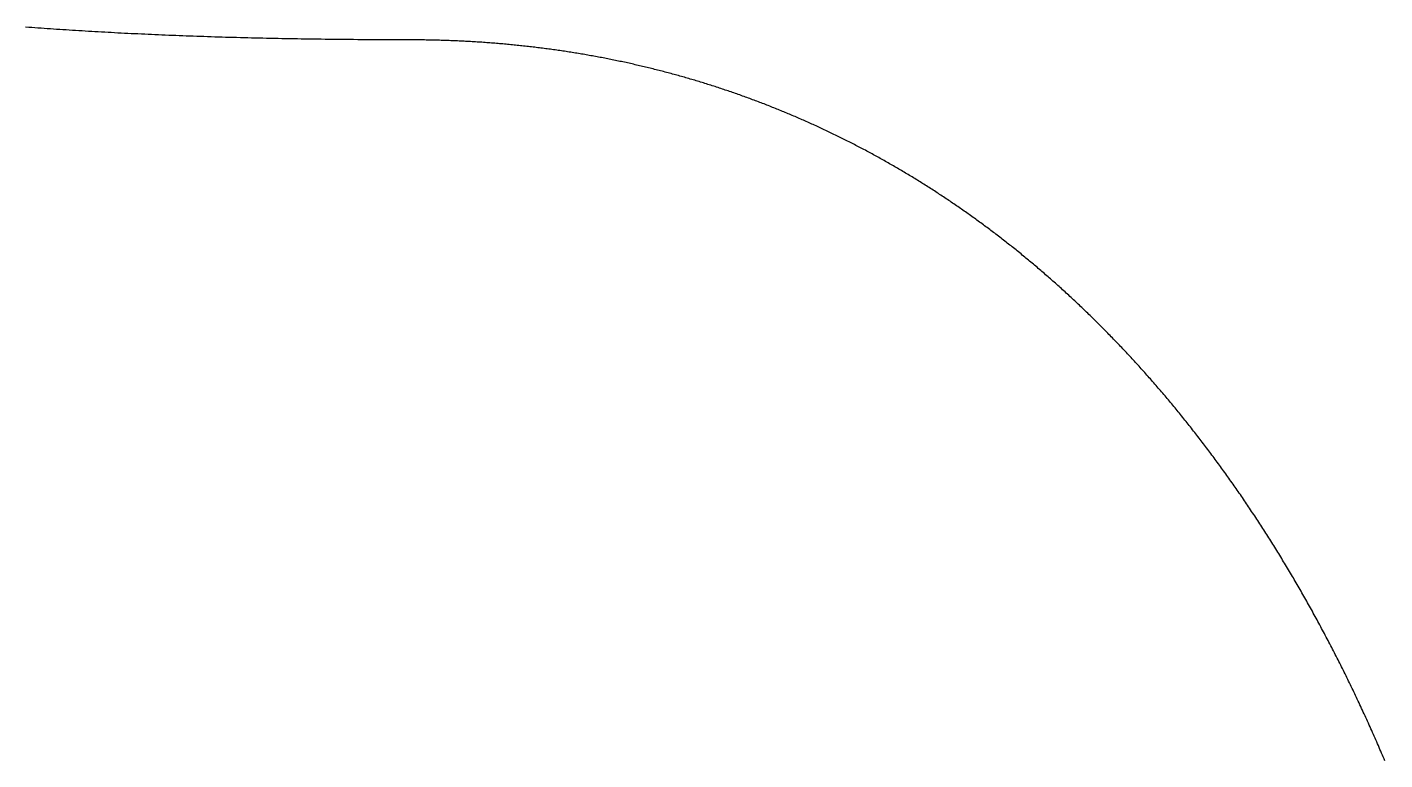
# Model space of a CAD drawing. Extents: x -14 to 314, y -178 to 13.
# Drawn here: x -0.71 to 10.08, y -94.72 to -88.9 of the extents above; entities that cross this region are included whole.
import ezdxf

# ---------------------------------------------------------------- set-up
doc = ezdxf.new("R2010")
doc.units = 0
doc.layers.add('BLACK', color=7, linetype='CONTINUOUS')

msp = doc.modelspace()

# ---------------------------------------------------------------- linework, layer by layer
at = {"layer": 'BLACK', "linetype": 'CONTINUOUS'}
for p, q in [((-0.694803, -88.900936), (-0.719173, -88.899117)), ((-0.670415, -88.902736), (-0.694803, -88.900936)), ((-0.645917, -88.904524), (-0.670415, -88.902736)), ((-0.621402, -88.906293), (-0.645917, -88.904524)), ((-0.596775, -88.90805), (-0.621402, -88.906293)), ((-0.572131, -88.909788), (-0.596775, -88.90805)), ((-0.547375, -88.911513), (-0.572131, -88.909788)), ((-0.522601, -88.91322), (-0.547375, -88.911513)), ((-0.497713, -88.914915), (-0.522601, -88.91322)), ((-0.472806, -88.91659), (-0.497713, -88.914915)), ((-0.447785, -88.918254), (-0.472806, -88.91659)), ((-0.422745, -88.919898), (-0.447785, -88.918254)), ((-0.397587, -88.92153), (-0.422745, -88.919898)), ((-0.372412, -88.923143), (-0.397587, -88.92153)), ((-0.347118, -88.924743), (-0.372412, -88.923143)), ((-0.321805, -88.926324), (-0.347118, -88.924743)), ((-0.296372, -88.927893), (-0.321805, -88.926324)), ((-0.27092, -88.929443), (-0.296372, -88.927893)), ((-0.245346, -88.93098), (-0.27092, -88.929443)), ((-0.219753, -88.932498), (-0.245346, -88.93098)), ((-0.194036, -88.934003), (-0.219753, -88.932498)), ((-0.1683, -88.935489), (-0.194036, -88.934003)), ((-0.142438, -88.936963), (-0.1683, -88.935489)), ((-0.116557, -88.938417), (-0.142438, -88.936963)), ((-0.090548, -88.939858), (-0.116557, -88.938417)), ((-0.06452, -88.941281), (-0.090548, -88.939858)), ((-0.038362, -88.94269), (-0.06452, -88.941281)), ((-0.012185, -88.94408), (-0.038362, -88.94269)), ((0.014125, -88.945457), (-0.012185, -88.94408)), ((0.040453, -88.946815), (0.014125, -88.945457)), ((0.066916, -88.948159), (0.040453, -88.946815)), ((0.093398, -88.949485), (0.066916, -88.948159)), ((0.120017, -88.950797), (0.093398, -88.949485)), ((0.146654, -88.95209), (0.120017, -88.950797)), ((0.173431, -88.95337), (0.146654, -88.95209)), ((0.200227, -88.95463), (0.173431, -88.95337)), ((0.227164, -88.955877), (0.200227, -88.95463)), ((0.254121, -88.957104), (0.227164, -88.955877)), ((0.281221, -88.958318), (0.254121, -88.957104)), ((0.308341, -88.959513), (0.281221, -88.958318)), ((0.335607, -88.960694), (0.308341, -88.959513)), ((0.362892, -88.961856), (0.335607, -88.960694)), ((0.390326, -88.963004), (0.362892, -88.961856)), ((0.41778, -88.964132), (0.390326, -88.963004)), ((0.445385, -88.965247), (0.41778, -88.964132)), ((0.47301, -88.966342), (0.445385, -88.965247)), ((0.500788, -88.967423), (0.47301, -88.966342)), ((0.528587, -88.968485), (0.500788, -88.967423)), ((0.556542, -88.969533), (0.528587, -88.968485)), ((0.584517, -88.970561), (0.556542, -88.969533)), ((0.612652, -88.971575), (0.584517, -88.970561)), ((0.640807, -88.97257), (0.612652, -88.971575)), ((0.669124, -88.97355), (0.640807, -88.97257)), ((0.697462, -88.974511), (0.669124, -88.97355)), ((0.725965, -88.975457), (0.697462, -88.974511)), ((0.754489, -88.976384), (0.725965, -88.975457)), ((0.783181, -88.977296), (0.754489, -88.976384)), ((0.811894, -88.978189), (0.783181, -88.977296)), ((0.840778, -88.979067), (0.811894, -88.978189)), ((0.869684, -88.979925), (0.840778, -88.979067)), ((0.898764, -88.980768), (0.869684, -88.979925)), ((0.927866, -88.981592), (0.898764, -88.980768)), ((0.957145, -88.982401), (0.927866, -88.981592)), ((0.986447, -88.98319), (0.957145, -88.982401)), ((1.01593, -88.983964), (0.986447, -88.98319)), ((1.045435, -88.984718), (1.01593, -88.983964)), ((1.075125, -88.985457), (1.045435, -88.984718)), ((1.104837, -88.986177), (1.075125, -88.985457)), ((1.134738, -88.98688), (1.104837, -88.986177)), ((1.164662, -88.987565), (1.134738, -88.98688)), ((1.194778, -88.988233), (1.164662, -88.987565)), ((1.224917, -88.988882), (1.194778, -88.988233)), ((1.255253, -88.989514), (1.224917, -88.988882)), ((1.285612, -88.990128), (1.255253, -88.989514)), ((1.316172, -88.990725), (1.285612, -88.990128)), ((1.346755, -88.991302), (1.316172, -88.990725)), ((1.377543, -88.991863), (1.346755, -88.991302)), ((1.408355, -88.992404), (1.377543, -88.991863)), ((1.439377, -88.992929), (1.408355, -88.992404)), ((1.470422, -88.993434), (1.439377, -88.992929)), ((1.501683, -88.993922), (1.470422, -88.993434)), ((1.532967, -88.994391), (1.501683, -88.993922)), ((1.564471, -88.994843), (1.532967, -88.994391)), ((1.595999, -88.995275), (1.564471, -88.994843)), ((1.627752, -88.995689), (1.595999, -88.995275)), ((1.65953, -88.996084), (1.627752, -88.995689)), ((1.691538, -88.996462), (1.65953, -88.996084)), ((1.72357, -88.99682), (1.691538, -88.996462)), ((1.755839, -88.99716), (1.72357, -88.99682)), ((1.788132, -88.99748), (1.755839, -88.99716)), ((1.820667, -88.997783), (1.788132, -88.99748)), ((1.853228, -88.998066), (1.820667, -88.997783)), ((1.886036, -88.99833), (1.853228, -88.998066)), ((1.91887, -88.998575), (1.886036, -88.99833)), ((1.951958, -88.998801), (1.91887, -88.998575)), ((1.985072, -88.999007), (1.951958, -88.998801)), ((2.018447, -88.999195), (1.985072, -88.999007)), ((2.051848, -88.999363), (2.018447, -88.999195)), ((2.085518, -88.999512), (2.051848, -88.999363)), ((2.119214, -88.999641), (2.085518, -88.999512)), ((2.153185, -88.99975), (2.119214, -88.999641)), ((2.187183, -88.99984), (2.153185, -88.99975)), ((2.221464, -88.99991), (2.187183, -88.99984)), ((2.255773, -88.99996), (2.221464, -88.99991)), ((2.290373, -88.99999), (2.255773, -88.99996)), ((2.325, -89), (2.290373, -88.99999)), ((2.330167, -89.000002), (2.325, -89)), ((2.343437, -89.000019), (2.330167, -89.000002)), ((2.356697, -89.000057), (2.343437, -89.000019)), ((2.369948, -89.000115), (2.356697, -89.000057)), ((2.383189, -89.000192), (2.369948, -89.000115)), ((2.39642, -89.00029), (2.383189, -89.000192)), ((2.409641, -89.000408), (2.39642, -89.00029)), ((2.422853, -89.000545), (2.409641, -89.000408)), ((2.436055, -89.000702), (2.422853, -89.000545)), ((2.449247, -89.00088), (2.436055, -89.000702)), ((2.46243, -89.001077), (2.449247, -89.00088)), ((2.475603, -89.001294), (2.46243, -89.001077)), ((2.488766, -89.00153), (2.475603, -89.001294)), ((2.50192, -89.001787), (2.488766, -89.00153)), ((2.515064, -89.002063), (2.50192, -89.001787)), ((2.528198, -89.002359), (2.515064, -89.002063)), ((2.541323, -89.002675), (2.528198, -89.002359)), ((2.554438, -89.003011), (2.541323, -89.002675)), ((2.567544, -89.003367), (2.554438, -89.003011)), ((2.58064, -89.003742), (2.567544, -89.003367)), ((2.593726, -89.004137), (2.58064, -89.003742)), ((2.606803, -89.004552), (2.593726, -89.004137)), ((2.61987, -89.004986), (2.606803, -89.004552)), ((2.632928, -89.00544), (2.61987, -89.004986)), ((2.645976, -89.005914), (2.632928, -89.00544)), ((2.659015, -89.006407), (2.645976, -89.005914)), ((2.672045, -89.00692), (2.659015, -89.006407)), ((2.685065, -89.007453), (2.672045, -89.00692)), ((2.698075, -89.008005), (2.685065, -89.007453)), ((2.711076, -89.008577), (2.698075, -89.008005)), ((2.724067, -89.009169), (2.711076, -89.008577)), ((2.737049, -89.00978), (2.724067, -89.009169)), ((2.750022, -89.010411), (2.737049, -89.00978)), ((2.762985, -89.011061), (2.750022, -89.010411)), ((2.775938, -89.011731), (2.762985, -89.011061)), ((2.788883, -89.01242), (2.775938, -89.011731)), ((2.801818, -89.013129), (2.788883, -89.01242)), ((2.814743, -89.013857), (2.801818, -89.013129)), ((2.827659, -89.014605), (2.814743, -89.013857)), ((2.840567, -89.015372), (2.827659, -89.014605)), ((2.853464, -89.016159), (2.840567, -89.015372)), ((2.866352, -89.016965), (2.853464, -89.016159)), ((2.879231, -89.017791), (2.866352, -89.016965)), ((2.892101, -89.018636), (2.879231, -89.017791)), ((2.904961, -89.019501), (2.892101, -89.018636)), ((2.917812, -89.020385), (2.904961, -89.019501)), ((2.930653, -89.021288), (2.917812, -89.020385)), ((2.943486, -89.022211), (2.930653, -89.021288)), ((2.956309, -89.023153), (2.943486, -89.022211)), ((2.969123, -89.024115), (2.956309, -89.023153)), ((2.981928, -89.025096), (2.969123, -89.024115)), ((2.994723, -89.026096), (2.981928, -89.025096)), ((3.007509, -89.027116), (2.994723, -89.026096)), ((3.020287, -89.028155), (3.007509, -89.027116)), ((3.033054, -89.029213), (3.020287, -89.028155)), ((3.045813, -89.030291), (3.033054, -89.029213)), ((3.058563, -89.031387), (3.045813, -89.030291)), ((3.071303, -89.032504), (3.058563, -89.031387)), ((3.084034, -89.033639), (3.071303, -89.032504)), ((3.096757, -89.034794), (3.084034, -89.033639)), ((3.109469, -89.035968), (3.096757, -89.034794)), ((3.122173, -89.037161), (3.109469, -89.035968)), ((3.134868, -89.038373), (3.122173, -89.037161)), ((3.147554, -89.039605), (3.134868, -89.038373)), ((3.16023, -89.040856), (3.147554, -89.039605)), ((3.172898, -89.042126), (3.16023, -89.040856)), ((3.185556, -89.043415), (3.172898, -89.042126)), ((3.198206, -89.044723), (3.185556, -89.043415)), ((3.210846, -89.046051), (3.198206, -89.044723)), ((3.223478, -89.047397), (3.210846, -89.046051)), ((3.2361, -89.048763), (3.223478, -89.047397)), ((3.248713, -89.050148), (3.2361, -89.048763)), ((3.261317, -89.051552), (3.248713, -89.050148)), ((3.273913, -89.052976), (3.261317, -89.051552)), ((3.286499, -89.054418), (3.273913, -89.052976)), ((3.299077, -89.055879), (3.286499, -89.054418)), ((3.311645, -89.05736), (3.299077, -89.055879)), ((3.324205, -89.05886), (3.311645, -89.05736)), ((3.336755, -89.060378), (3.324205, -89.05886)), ((3.349297, -89.061916), (3.336755, -89.060378)), ((3.361829, -89.063473), (3.349297, -89.061916)), ((3.374353, -89.065049), (3.361829, -89.063473)), ((3.386868, -89.066644), (3.374353, -89.065049)), ((3.399374, -89.068258), (3.386868, -89.066644)), ((3.411871, -89.069891), (3.399374, -89.068258)), ((3.42436, -89.071543), (3.411871, -89.069891)), ((3.436839, -89.073214), (3.42436, -89.071543)), ((3.44931, -89.074904), (3.436839, -89.073214)), ((3.461771, -89.076612), (3.44931, -89.074904)), ((3.474225, -89.07834), (3.461771, -89.076612)), ((3.486668, -89.080087), (3.474225, -89.07834)), ((3.499104, -89.081853), (3.486668, -89.080087)), ((3.51153, -89.083638), (3.499104, -89.081853)), ((3.523949, -89.085442), (3.51153, -89.083638)), ((3.536357, -89.087264), (3.523949, -89.085442)), ((3.548758, -89.089106), (3.536357, -89.087264)), ((3.561149, -89.090966), (3.548758, -89.089106)), ((3.573532, -89.092846), (3.561149, -89.090966)), ((3.585906, -89.094744), (3.573532, -89.092846)), ((3.598271, -89.096661), (3.585906, -89.094744)), ((3.610627, -89.098598), (3.598271, -89.096661)), ((3.622976, -89.100553), (3.610627, -89.098598)), ((3.635315, -89.102526), (3.622976, -89.100553)), ((3.647646, -89.104519), (3.635315, -89.102526)), ((3.659967, -89.106531), (3.647646, -89.104519)), ((3.672281, -89.108561), (3.659967, -89.106531)), ((3.684585, -89.11061), (3.672281, -89.108561)), ((3.696881, -89.112679), (3.684585, -89.11061)), ((3.709168, -89.114765), (3.696881, -89.112679)), ((3.721447, -89.116871), (3.709168, -89.114765)), ((3.733716, -89.118996), (3.721447, -89.116871)), ((3.745979, -89.121139), (3.733716, -89.118996)), ((3.758231, -89.123301), (3.745979, -89.121139)), ((3.770476, -89.125483), (3.758231, -89.123301)), ((3.782711, -89.127682), (3.770476, -89.125483)), ((3.794938, -89.129901), (3.782711, -89.127682)), ((3.807156, -89.132138), (3.794938, -89.129901)), ((3.819367, -89.134394), (3.807156, -89.132138)), ((3.831568, -89.136669), (3.819367, -89.134394)), ((3.843761, -89.138963), (3.831568, -89.136669)), ((3.855945, -89.141275), (3.843761, -89.138963)), ((3.868122, -89.143606), (3.855945, -89.141275)), ((3.880288, -89.145956), (3.868122, -89.143606)), ((3.892448, -89.148325), (3.880288, -89.145956)), ((3.904598, -89.150712), (3.892448, -89.148325)), ((3.916741, -89.153118), (3.904598, -89.150712)), ((3.928873, -89.155543), (3.916741, -89.153118)), ((3.940999, -89.157986), (3.928873, -89.155543)), ((3.953115, -89.160448), (3.940999, -89.157986)), ((3.965224, -89.162929), (3.953115, -89.160448)), ((3.977323, -89.165429), (3.965224, -89.162929)), ((3.989415, -89.167947), (3.977323, -89.165429)), ((4.001497, -89.170484), (3.989415, -89.167947)), ((4.013573, -89.17304), (4.001497, -89.170484)), ((4.025638, -89.175614), (4.013573, -89.17304)), ((4.037697, -89.178207), (4.025638, -89.175614)), ((4.049745, -89.180818), (4.037697, -89.178207)), ((4.061787, -89.183448), (4.049745, -89.180818)), ((4.073819, -89.186097), (4.061787, -89.183448)), ((4.085844, -89.188765), (4.073819, -89.186097)), ((4.09786, -89.191451), (4.085844, -89.188765)), ((4.109868, -89.194156), (4.09786, -89.191451)), ((4.121867, -89.196879), (4.109868, -89.194156)), ((4.133859, -89.199621), (4.121867, -89.196879)), ((4.145841, -89.202382), (4.133859, -89.199621)), ((4.157816, -89.205161), (4.145841, -89.202382)), ((4.169781, -89.207959), (4.157816, -89.205161)), ((4.18174, -89.210776), (4.169781, -89.207959)), ((4.193689, -89.213611), (4.18174, -89.210776)), ((4.205631, -89.216465), (4.193689, -89.213611)), ((4.217564, -89.219337), (4.205631, -89.216465)), ((4.229489, -89.222228), (4.217564, -89.219337)), ((4.241405, -89.225137), (4.229489, -89.222228)), ((4.253315, -89.228065), (4.241405, -89.225137)), ((4.265214, -89.231012), (4.253315, -89.228065)), ((4.277107, -89.233977), (4.265214, -89.231012)), ((4.28899, -89.236961), (4.277107, -89.233977)), ((4.300867, -89.239963), (4.28899, -89.236961)), ((4.312733, -89.242984), (4.300867, -89.239963)), ((4.324594, -89.246024), (4.312733, -89.242984)), ((4.336444, -89.249082), (4.324594, -89.246024)), ((4.348288, -89.252158), (4.336444, -89.249082)), ((4.360122, -89.255253), (4.348288, -89.252158)), ((4.371949, -89.258367), (4.360122, -89.255253)), ((4.383767, -89.261499), (4.371949, -89.258367)), ((4.395579, -89.26465), (4.383767, -89.261499)), ((4.40738, -89.267819), (4.395579, -89.26465)), ((4.419175, -89.271008), (4.40738, -89.267819)), ((4.43096, -89.274214), (4.419175, -89.271008)), ((4.44274, -89.277439), (4.43096, -89.274214)), ((4.454509, -89.280682), (4.44274, -89.277439)), ((4.466272, -89.283944), (4.454509, -89.280682)), ((4.478024, -89.287225), (4.466272, -89.283944)), ((4.489771, -89.290524), (4.478024, -89.287225)), ((4.501508, -89.293841), (4.489771, -89.290524)), ((4.513239, -89.297178), (4.501508, -89.293841)), ((4.52496, -89.300532), (4.513239, -89.297178)), ((4.536674, -89.303905), (4.52496, -89.300532)), ((4.548379, -89.307297), (4.536674, -89.303905)), ((4.560078, -89.310707), (4.548379, -89.307297)), ((4.571766, -89.314135), (4.560078, -89.310707)), ((4.583449, -89.317583), (4.571766, -89.314135)), ((4.595122, -89.321048), (4.583449, -89.317583)), ((4.606788, -89.324532), (4.595122, -89.321048)), ((4.618445, -89.328035), (4.606788, -89.324532)), ((4.630096, -89.331556), (4.618445, -89.328035)), ((4.641736, -89.335095), (4.630096, -89.331556)), ((4.653371, -89.338654), (4.641736, -89.335095)), ((4.664996, -89.34223), (4.653371, -89.338654)), ((4.676615, -89.345825), (4.664996, -89.34223)), ((4.688224, -89.349439), (4.676615, -89.345825)), ((4.699827, -89.353071), (4.688224, -89.349439)), ((4.711421, -89.356721), (4.699827, -89.353071)), ((4.723008, -89.360391), (4.711421, -89.356721)), ((4.734585, -89.364078), (4.723008, -89.360391)), ((4.746157, -89.367784), (4.734585, -89.364078)), ((4.757718, -89.371508), (4.746157, -89.367784)), ((4.769274, -89.375252), (4.757718, -89.371508)), ((4.78082, -89.379013), (4.769274, -89.375252)), ((4.79236, -89.382793), (4.78082, -89.379013)), ((4.80389, -89.386591), (4.79236, -89.382793)), ((4.815414, -89.390408), (4.80389, -89.386591)), ((4.826929, -89.394243), (4.815414, -89.390408)), ((4.838438, -89.398097), (4.826929, -89.394243)), ((4.849936, -89.401969), (4.838438, -89.398097)), ((4.861429, -89.40586), (4.849936, -89.401969)), ((4.872912, -89.409769), (4.861429, -89.40586)), ((4.88439, -89.413697), (4.872912, -89.409769)), ((4.895857, -89.417643), (4.88439, -89.413697)), ((4.907319, -89.421608), (4.895857, -89.417643)), ((4.918771, -89.425591), (4.907319, -89.421608)), ((4.930217, -89.429593), (4.918771, -89.425591)), ((4.941653, -89.433613), (4.930217, -89.429593)), ((4.953084, -89.437652), (4.941653, -89.433613)), ((4.964505, -89.441708), (4.953084, -89.437652)), ((4.97592, -89.445784), (4.964505, -89.441708)), ((4.987325, -89.449878), (4.97592, -89.445784)), ((4.998725, -89.453991), (4.987325, -89.449878)), ((5.010114, -89.458121), (4.998725, -89.453991)), ((5.021499, -89.462271), (5.010114, -89.458121)), ((5.032873, -89.466439), (5.021499, -89.462271)), ((5.044242, -89.470626), (5.032873, -89.466439)), ((5.0556, -89.47483), (5.044242, -89.470626)), ((5.066954, -89.479054), (5.0556, -89.47483)), ((5.078297, -89.483295), (5.066954, -89.479054)), ((5.089635, -89.487556), (5.078297, -89.483295)), ((5.100963, -89.491834), (5.089635, -89.487556)), ((5.112286, -89.496132), (5.100963, -89.491834)), ((5.123598, -89.500447), (5.112286, -89.496132)), ((5.134905, -89.504782), (5.123598, -89.500447)), ((5.146202, -89.509134), (5.134905, -89.504782)), ((5.157494, -89.513506), (5.146202, -89.509134)), ((5.168776, -89.517895), (5.157494, -89.513506)), ((5.180053, -89.522304), (5.168776, -89.517895)), ((5.191319, -89.52673), (5.180053, -89.522304)), ((5.202581, -89.531176), (5.191319, -89.52673)), ((5.213832, -89.535639), (5.202581, -89.531176)), ((5.225078, -89.540122), (5.213832, -89.535639)), ((5.236314, -89.544622), (5.225078, -89.540122)), ((5.247545, -89.549142), (5.236314, -89.544622)), ((5.258766, -89.553679), (5.247545, -89.549142)), ((5.269981, -89.558236), (5.258766, -89.553679)), ((5.281187, -89.56281), (5.269981, -89.558236)), ((5.292387, -89.567404), (5.281187, -89.56281)), ((5.303577, -89.572015), (5.292387, -89.567404)), ((5.314763, -89.576646), (5.303577, -89.572015)), ((5.325938, -89.581294), (5.314763, -89.576646)), ((5.337108, -89.585962), (5.325938, -89.581294)), ((5.348268, -89.590647), (5.337108, -89.585962)), ((5.359423, -89.595352), (5.348268, -89.590647)), ((5.370567, -89.600074), (5.359423, -89.595352)), ((5.381707, -89.604816), (5.370567, -89.600074)), ((5.392837, -89.609575), (5.381707, -89.604816)), ((5.403962, -89.614355), (5.392837, -89.609575)), ((5.415076, -89.619151), (5.403962, -89.614355)), ((5.426186, -89.623967), (5.415076, -89.619151)), ((5.437285, -89.6288), (5.426186, -89.623967)), ((5.44838, -89.633654), (5.437285, -89.6288)), ((5.459464, -89.638524), (5.44838, -89.633654)), ((5.470544, -89.643415), (5.459464, -89.638524)), ((5.481613, -89.648322), (5.470544, -89.643415)), ((5.492677, -89.65325), (5.481613, -89.648322)), ((5.503731, -89.658194), (5.492677, -89.65325)), ((5.514781, -89.663159), (5.503731, -89.658194)), ((5.52582, -89.668141), (5.514781, -89.663159)), ((5.536855, -89.673143), (5.52582, -89.668141)), ((5.547879, -89.678162), (5.536855, -89.673143)), ((5.558898, -89.6832), (5.547879, -89.678162)), ((5.569907, -89.688257), (5.558898, -89.6832)), ((5.580912, -89.693333), (5.569907, -89.688257)), ((5.591906, -89.698426), (5.580912, -89.693333)), ((5.602896, -89.703539), (5.591906, -89.698426)), ((5.613875, -89.70867), (5.602896, -89.703539)), ((5.62485, -89.71382), (5.613875, -89.70867)), ((5.635814, -89.718988), (5.62485, -89.71382)), ((5.646774, -89.724175), (5.635814, -89.718988)), ((5.657723, -89.72938), (5.646774, -89.724175)), ((5.668668, -89.734605), (5.657723, -89.72938)), ((5.679602, -89.739847), (5.668668, -89.734605)), ((5.690532, -89.745109), (5.679602, -89.739847)), ((5.701452, -89.750389), (5.690532, -89.745109)), ((5.712367, -89.755688), (5.701452, -89.750389)), ((5.723271, -89.761005), (5.712367, -89.755688)), ((5.734171, -89.766341), (5.723271, -89.761005)), ((5.745061, -89.771695), (5.734171, -89.766341)), ((5.755946, -89.777069), (5.745061, -89.771695)), ((5.766821, -89.78246), (5.755946, -89.777069)), ((5.777692, -89.787871), (5.766821, -89.78246)), ((5.788551, -89.7933), (5.777692, -89.787871)), ((5.799407, -89.798749), (5.788551, -89.7933)), ((5.810252, -89.804214), (5.799407, -89.798749)), ((5.821093, -89.8097), (5.810252, -89.804214)), ((5.831923, -89.815203), (5.821093, -89.8097)), ((5.842749, -89.820727), (5.831923, -89.815203)), ((5.853565, -89.826267), (5.842749, -89.820727)), ((5.864376, -89.831828), (5.853565, -89.826267)), ((5.875176, -89.837406), (5.864376, -89.831828)), ((5.885973, -89.843004), (5.875176, -89.837406)), ((5.896758, -89.848619), (5.885973, -89.843004)), ((5.90754, -89.854255), (5.896758, -89.848619)), ((5.918311, -89.859907), (5.90754, -89.854255)), ((5.929078, -89.86558), (5.918311, -89.859907)), ((5.939834, -89.87127), (5.929078, -89.86558)), ((5.950586, -89.876981), (5.939834, -89.87127)), ((5.961327, -89.882708), (5.950586, -89.876981)), ((5.972065, -89.888456), (5.961327, -89.882708)), ((5.982791, -89.894221), (5.972065, -89.888456)), ((5.993514, -89.900007), (5.982791, -89.894221)), ((6.004226, -89.905809), (5.993514, -89.900007)), ((6.014933, -89.911632), (6.004226, -89.905809)), ((6.02563, -89.917472), (6.014933, -89.911632)), ((6.036324, -89.923333), (6.02563, -89.917472)), ((6.047006, -89.929211), (6.036324, -89.923333)), ((6.057684, -89.935109), (6.047006, -89.929211)), ((6.068352, -89.941024), (6.057684, -89.935109)), ((6.079015, -89.94696), (6.068352, -89.941024)), ((6.089668, -89.952913), (6.079015, -89.94696)), ((6.100317, -89.958886), (6.089668, -89.952913)), ((6.110955, -89.964876), (6.100317, -89.958886)), ((6.121589, -89.970887), (6.110955, -89.964876)), ((6.132212, -89.976915), (6.121589, -89.970887)), ((6.142832, -89.982964), (6.132212, -89.976915)), ((6.15344, -89.98903), (6.142832, -89.982964)), ((6.164045, -89.995116), (6.15344, -89.98903)), ((6.174639, -90.00122), (6.164045, -89.995116)), ((6.185229, -90.007344), (6.174639, -90.00122)), ((6.195808, -90.013485), (6.185229, -90.007344)), ((6.206383, -90.019647), (6.195808, -90.013485)), ((6.216947, -90.025826), (6.206383, -90.019647)), ((6.227508, -90.032025), (6.216947, -90.025826)), ((6.238058, -90.038242), (6.227508, -90.032025)), ((6.248604, -90.044479), (6.238058, -90.038242)), ((6.259138, -90.050734), (6.248604, -90.044479)), ((6.26967, -90.057009), (6.259138, -90.050734)), ((6.28019, -90.063301), (6.26967, -90.057009)), ((6.290706, -90.069615), (6.28019, -90.063301)), ((6.301212, -90.075945), (6.290706, -90.069615)), ((6.311714, -90.082296), (6.301212, -90.075945)), ((6.322204, -90.088664), (6.311714, -90.082296)), ((6.332691, -90.095053), (6.322204, -90.088664)), ((6.343167, -90.101458), (6.332691, -90.095053)), ((6.35364, -90.107885), (6.343167, -90.101458)), ((6.364101, -90.114329), (6.35364, -90.107885)), ((6.374559, -90.120794), (6.364101, -90.114329)), ((6.385005, -90.127275), (6.374559, -90.120794)), ((6.395448, -90.133778), (6.385005, -90.127275)), ((6.40588, -90.140298), (6.395448, -90.133778)), ((6.416308, -90.146839), (6.40588, -90.140298)), ((6.426726, -90.153396), (6.416308, -90.146839)), ((6.437139, -90.159975), (6.426726, -90.153396)), ((6.447541, -90.166571), (6.437139, -90.159975)), ((6.45794, -90.173188), (6.447541, -90.166571)), ((6.468328, -90.179822), (6.45794, -90.173188)), ((6.478712, -90.186477), (6.468328, -90.179822)), ((6.489085, -90.193149), (6.478712, -90.186477)), ((6.499454, -90.199842), (6.489085, -90.193149)), ((6.509813, -90.206552), (6.499454, -90.199842)), ((6.520167, -90.213283), (6.509813, -90.206552)), ((6.530511, -90.220032), (6.520167, -90.213283)), ((6.540851, -90.226801), (6.530511, -90.220032)), ((6.551179, -90.233587), (6.540851, -90.226801)), ((6.561505, -90.240395), (6.551179, -90.233587)), ((6.571819, -90.24722), (6.561505, -90.240395)), ((6.582129, -90.254066), (6.571819, -90.24722)), ((6.592428, -90.260929), (6.582129, -90.254066)), ((6.602724, -90.267813), (6.592428, -90.260929)), ((6.613008, -90.274714), (6.602724, -90.267813)), ((6.623289, -90.281637), (6.613008, -90.274714)), ((6.633559, -90.288576), (6.623289, -90.281637)), ((6.643825, -90.295537), (6.633559, -90.288576)), ((6.65408, -90.302515), (6.643825, -90.295537)), ((6.664332, -90.309514), (6.65408, -90.302515)), ((6.674572, -90.31653), (6.664332, -90.309514)), ((6.684808, -90.323568), (6.674572, -90.31653)), ((6.695034, -90.330622), (6.684808, -90.323568)), ((6.705255, -90.337699), (6.695034, -90.330622)), ((6.715466, -90.344791), (6.705255, -90.337699)), ((6.725673, -90.351906), (6.715466, -90.344791)), ((6.735869, -90.359038), (6.725673, -90.351906)), ((6.746061, -90.366191), (6.735869, -90.359038)), ((6.756242, -90.373361), (6.746061, -90.366191)), ((6.766419, -90.380552), (6.756242, -90.373361)), ((6.776585, -90.387761), (6.766419, -90.380552)), ((6.786748, -90.394991), (6.776585, -90.387761)), ((6.796899, -90.402238), (6.786748, -90.394991)), ((6.807047, -90.409507), (6.796899, -90.402238)), ((6.817183, -90.416792), (6.807047, -90.409507)), ((6.827316, -90.4241), (6.817183, -90.416792)), ((6.837437, -90.431424), (6.827316, -90.4241)), ((6.847556, -90.43877), (6.837437, -90.431424)), ((6.857662, -90.446133), (6.847556, -90.43877)), ((6.867765, -90.453518), (6.857662, -90.446133)), ((6.877857, -90.460919), (6.867765, -90.453518)), ((6.887945, -90.468343), (6.877857, -90.460919)), ((6.898022, -90.475783), (6.887945, -90.468343)), ((6.908095, -90.483246), (6.898022, -90.475783)), ((6.918157, -90.490724), (6.908095, -90.483246)), ((6.928216, -90.498226), (6.918157, -90.490724)), ((6.938263, -90.505743), (6.928216, -90.498226)), ((6.948306, -90.513283), (6.938263, -90.505743)), ((6.958338, -90.52084), (6.948306, -90.513283)), ((6.968367, -90.528419), (6.958338, -90.52084)), ((6.978384, -90.536014), (6.968367, -90.528419)), ((6.988397, -90.543632), (6.978384, -90.536014)), ((6.998399, -90.551266), (6.988397, -90.543632)), ((7.008398, -90.558923), (6.998399, -90.551266)), ((7.018385, -90.566596), (7.008398, -90.558923)), ((7.028368, -90.574292), (7.018385, -90.566596)), ((7.03834, -90.582004), (7.028368, -90.574292)), ((7.048309, -90.589739), (7.03834, -90.582004)), ((7.058266, -90.59749), (7.048309, -90.589739)), ((7.068219, -90.605264), (7.058266, -90.59749)), ((7.078161, -90.613054), (7.068219, -90.605264)), ((7.0881, -90.620867), (7.078161, -90.613054)), ((7.098027, -90.628696), (7.0881, -90.620867)), ((7.10795, -90.636548), (7.098027, -90.628696)), ((7.117862, -90.644416), (7.10795, -90.636548)), ((7.12777, -90.652307), (7.117862, -90.644416)), ((7.137667, -90.660215), (7.12777, -90.652307)), ((7.14756, -90.668145), (7.137667, -90.660215)), ((7.157441, -90.676092), (7.14756, -90.668145)), ((7.167319, -90.684061), (7.157441, -90.676092)), ((7.177186, -90.692047), (7.167319, -90.684061)), ((7.187048, -90.700056), (7.177186, -90.692047)), ((7.1969, -90.708081), (7.187048, -90.700056)), ((7.206747, -90.716129), (7.1969, -90.708081)), ((7.216583, -90.724193), (7.206747, -90.716129)), ((7.226416, -90.73228), (7.216583, -90.724193)), ((7.236236, -90.740384), (7.226416, -90.73228)), ((7.246054, -90.748511), (7.236236, -90.740384)), ((7.255859, -90.756653), (7.246054, -90.748511)), ((7.265661, -90.76482), (7.255859, -90.756653)), ((7.275451, -90.773002), (7.265661, -90.76482)), ((7.285238, -90.781207), (7.275451, -90.773002)), ((7.295013, -90.789429), (7.285238, -90.781207)), ((7.304784, -90.797674), (7.295013, -90.789429)), ((7.314544, -90.805935), (7.304784, -90.797674)), ((7.3243, -90.81422), (7.314544, -90.805935)), ((7.334044, -90.82252), (7.3243, -90.81422)), ((7.343785, -90.830844), (7.334044, -90.82252)), ((7.353514, -90.839184), (7.343785, -90.830844)), ((7.363239, -90.847548), (7.353514, -90.839184)), ((7.372953, -90.855927), (7.363239, -90.847548)), ((7.382663, -90.864331), (7.372953, -90.855927)), ((7.392361, -90.87275), (7.382663, -90.864331)), ((7.402055, -90.881193), (7.392361, -90.87275)), ((7.411738, -90.889651), (7.402055, -90.881193)), ((7.421417, -90.898134), (7.411738, -90.889651)), ((7.431084, -90.906632), (7.421417, -90.898134)), ((7.440748, -90.915155), (7.431084, -90.906632)), ((7.450399, -90.923693), (7.440748, -90.915155)), ((7.460048, -90.932255), (7.450399, -90.923693)), ((7.469684, -90.940833), (7.460048, -90.932255)), ((7.479316, -90.949434), (7.469684, -90.940833)), ((7.488937, -90.958052), (7.479316, -90.949434)), ((7.498554, -90.966693), (7.488937, -90.958052)), ((7.508158, -90.975351), (7.498554, -90.966693)), ((7.51776, -90.984032), (7.508158, -90.975351)), ((7.527349, -90.99273), (7.51776, -90.984032)), ((7.536935, -91.001451), (7.527349, -90.99273)), ((7.546508, -91.010188), (7.536935, -91.001451)), ((7.556078, -91.018949), (7.546508, -91.010188)), ((7.565636, -91.027726), (7.556078, -91.018949)), ((7.575191, -91.036527), (7.565636, -91.027726)), ((7.584733, -91.045344), (7.575191, -91.036527)), ((7.594271, -91.054185), (7.584733, -91.045344)), ((7.603798, -91.063042), (7.594271, -91.054185)), ((7.613321, -91.071923), (7.603798, -91.063042)), ((7.622831, -91.08082), (7.613321, -91.071923)), ((7.632338, -91.089741), (7.622831, -91.08082)), ((7.641833, -91.098678), (7.632338, -91.089741)), ((7.651324, -91.107639), (7.641833, -91.098678)), ((7.660803, -91.116616), (7.651324, -91.107639)), ((7.670278, -91.125618), (7.660803, -91.116616)), ((7.679741, -91.134635), (7.670278, -91.125618)), ((7.689201, -91.143676), (7.679741, -91.134635)), ((7.698648, -91.152734), (7.689201, -91.143676)), ((7.708091, -91.161815), (7.698648, -91.152734)), ((7.717522, -91.170913), (7.708091, -91.161815)), ((7.72695, -91.180035), (7.717522, -91.170913)), ((7.736365, -91.189172), (7.72695, -91.180035)), ((7.745776, -91.198334), (7.736365, -91.189172)), ((7.755176, -91.207512), (7.745776, -91.198334)), ((7.764571, -91.216715), (7.755176, -91.207512)), ((7.773954, -91.225933), (7.764571, -91.216715)), ((7.783333, -91.235176), (7.773954, -91.225933)), ((7.7927, -91.244434), (7.783333, -91.235176)), ((7.802063, -91.253717), (7.7927, -91.244434)), ((7.811414, -91.263016), (7.802063, -91.253717)), ((7.820761, -91.27234), (7.811414, -91.263016)), ((7.830095, -91.281679), (7.820761, -91.27234)), ((7.839426, -91.291043), (7.830095, -91.281679)), ((7.848744, -91.300423), (7.839426, -91.291043)), ((7.858059, -91.309827), (7.848744, -91.300423)), ((7.867361, -91.319247), (7.858059, -91.309827)), ((7.876659, -91.328692), (7.867361, -91.319247)), ((7.885944, -91.338152), (7.876659, -91.328692)), ((7.895226, -91.347638), (7.885944, -91.338152)), ((7.904496, -91.357139), (7.895226, -91.347638)), ((7.913761, -91.366665), (7.904496, -91.357139)), ((7.923014, -91.376206), (7.913761, -91.366665)), ((7.932263, -91.385773), (7.923014, -91.376206)), ((7.941499, -91.395355), (7.932263, -91.385773)), ((7.950732, -91.404962), (7.941499, -91.395355)), ((7.959952, -91.414585), (7.950732, -91.404962)), ((7.969168, -91.424233), (7.959952, -91.414585)), ((7.978371, -91.433896), (7.969168, -91.424233)), ((7.987571, -91.443584), (7.978371, -91.433896)), ((7.996757, -91.453288), (7.987571, -91.443584)), ((8.00594, -91.463018), (7.996757, -91.453288)), ((8.01511, -91.472762), (8.00594, -91.463018)), ((8.024277, -91.482532), (8.01511, -91.472762)), ((8.03343, -91.492318), (8.024277, -91.482532)), ((8.042579, -91.502128), (8.03343, -91.492318)), ((8.051716, -91.511955), (8.042579, -91.502128)), ((8.060849, -91.521806), (8.051716, -91.511955)), ((8.069969, -91.531673), (8.060849, -91.521806)), ((8.079085, -91.541565), (8.069969, -91.531673)), ((8.088188, -91.551473), (8.079085, -91.541565)), ((8.097287, -91.561406), (8.088188, -91.551473)), ((8.106373, -91.571355), (8.097287, -91.561406)), ((8.115456, -91.581329), (8.106373, -91.571355)), ((8.124525, -91.591319), (8.115456, -91.581329)), ((8.13359, -91.601334), (8.124525, -91.591319)), ((8.142643, -91.611364), (8.13359, -91.601334)), ((8.151691, -91.62142), (8.142643, -91.611364)), ((8.160726, -91.631491), (8.151691, -91.62142)), ((8.169758, -91.641588), (8.160726, -91.631491)), ((8.178776, -91.651701), (8.169758, -91.641588)), ((8.18779, -91.661838), (8.178776, -91.651701)), ((8.196791, -91.671992), (8.18779, -91.661838)), ((8.205788, -91.682171), (8.196791, -91.671992)), ((8.214772, -91.692365), (8.205788, -91.682171)), ((8.223752, -91.702585), (8.214772, -91.692365)), ((8.232719, -91.71282), (8.223752, -91.702585)), ((8.241681, -91.723081), (8.232719, -91.71282)), ((8.250631, -91.733358), (8.241681, -91.723081)), ((8.259576, -91.74366), (8.250631, -91.733358)), ((8.268508, -91.753978), (8.259576, -91.74366)), ((8.277436, -91.764321), (8.268508, -91.753978)), ((8.286351, -91.77468), (8.277436, -91.764321)), ((8.295262, -91.785064), (8.286351, -91.77468)), ((8.304159, -91.795464), (8.295262, -91.785064)), ((8.313052, -91.80589), (8.304159, -91.795464)), ((8.321932, -91.816331), (8.313052, -91.80589)), ((8.330807, -91.826798), (8.321932, -91.816331)), ((8.33967, -91.83728), (8.330807, -91.826798)), ((8.348528, -91.847788), (8.33967, -91.83728)), ((8.357372, -91.858311), (8.348528, -91.847788)), ((8.366213, -91.868861), (8.357372, -91.858311)), ((8.37504, -91.879426), (8.366213, -91.868861)), ((8.383862, -91.890016), (8.37504, -91.879426)), ((8.392672, -91.900622), (8.383862, -91.890016)), ((8.401476, -91.911254), (8.392672, -91.900622)), ((8.410268, -91.921901), (8.401476, -91.911254)), ((8.419055, -91.932575), (8.410268, -91.921901)), ((8.427829, -91.943263), (8.419055, -91.932575)), ((8.436598, -91.953978), (8.427829, -91.943263)), ((8.445354, -91.964708), (8.436598, -91.953978)), ((8.454105, -91.975464), (8.445354, -91.964708)), ((8.462843, -91.986235), (8.454105, -91.975464)), ((8.471576, -91.997033), (8.462843, -91.986235)), ((8.480296, -92.007845), (8.471576, -91.997033)), ((8.489011, -92.018684), (8.480296, -92.007845)), ((8.497713, -92.029538), (8.489011, -92.018684)), ((8.50641, -92.040419), (8.497713, -92.029538)), ((8.515094, -92.051314), (8.50641, -92.040419)), ((8.523773, -92.062236), (8.515094, -92.051314)), ((8.532438, -92.073173), (8.523773, -92.062236)), ((8.541099, -92.084136), (8.532438, -92.073173)), ((8.549746, -92.095115), (8.541099, -92.084136)), ((8.558389, -92.106119), (8.549746, -92.095115)), ((8.567018, -92.117139), (8.558389, -92.106119)), ((8.575642, -92.128186), (8.567018, -92.117139)), ((8.584252, -92.139247), (8.575642, -92.128186)), ((8.592858, -92.150335), (8.584252, -92.139247)), ((8.60145, -92.161438), (8.592858, -92.150335)), ((8.610037, -92.172567), (8.60145, -92.161438)), ((8.618611, -92.183712), (8.610037, -92.172567)), ((8.627179, -92.194883), (8.618611, -92.183712)), ((8.635734, -92.206069), (8.627179, -92.194883)), ((8.644284, -92.217281), (8.635734, -92.206069)), ((8.652821, -92.228509), (8.644284, -92.217281)), ((8.661352, -92.239763), (8.652821, -92.228509)), ((8.66987, -92.251032), (8.661352, -92.239763)), ((8.678382, -92.262328), (8.66987, -92.251032)), ((8.686881, -92.273639), (8.678382, -92.262328)), ((8.695375, -92.284976), (8.686881, -92.273639)), ((8.703855, -92.296329), (8.695375, -92.284976)), ((8.71233, -92.307708), (8.703855, -92.296329)), ((8.720791, -92.319102), (8.71233, -92.307708)), ((8.729247, -92.330522), (8.720791, -92.319102)), ((8.737689, -92.341958), (8.729247, -92.330522)), ((8.746126, -92.353421), (8.737689, -92.341958)), ((8.754549, -92.364898), (8.746126, -92.353421)), ((8.762967, -92.376402), (8.754549, -92.364898)), ((8.771371, -92.387921), (8.762967, -92.376402)), ((8.77977, -92.399467), (8.771371, -92.387921)), ((8.788155, -92.411028), (8.77977, -92.399467)), ((8.796534, -92.422615), (8.788155, -92.411028)), ((8.8049, -92.434217), (8.796534, -92.422615)), ((8.81326, -92.445847), (8.8049, -92.434217)), ((8.821606, -92.457491), (8.81326, -92.445847)), ((8.829947, -92.469162), (8.821606, -92.457491)), ((8.838274, -92.480848), (8.829947, -92.469162)), ((8.846595, -92.49256), (8.838274, -92.480848)), ((8.854903, -92.504288), (8.846595, -92.49256)), ((8.863205, -92.516042), (8.854903, -92.504288)), ((8.871492, -92.527812), (8.863205, -92.516042)), ((8.879775, -92.539608), (8.871492, -92.527812)), ((8.888043, -92.551419), (8.879775, -92.539608)), ((8.896306, -92.563257), (8.888043, -92.551419)), ((8.904554, -92.575109), (8.896306, -92.563257)), ((8.912797, -92.586989), (8.904554, -92.575109)), ((8.921026, -92.598884), (8.912797, -92.586989)), ((8.929249, -92.610805), (8.921026, -92.598884)), ((8.937458, -92.622741), (8.929249, -92.610805)), ((8.945661, -92.634705), (8.937458, -92.622741)), ((8.95385, -92.646683), (8.945661, -92.634705)), ((8.962034, -92.658688), (8.95385, -92.646683)), ((8.970203, -92.670708), (8.962034, -92.658688)), ((8.978366, -92.682754), (8.970203, -92.670708)), ((8.986515, -92.694816), (8.978366, -92.682754)), ((8.994658, -92.706905), (8.986515, -92.694816)), ((9.002787, -92.719008), (8.994658, -92.706905)), ((9.01091, -92.731138), (9.002787, -92.719008)), ((9.019019, -92.743283), (9.01091, -92.731138)), ((9.027122, -92.755456), (9.019019, -92.743283)), ((9.03521, -92.767642), (9.027122, -92.755456)), ((9.043293, -92.779856), (9.03521, -92.767642)), ((9.051361, -92.792085), (9.043293, -92.779856)), ((9.059423, -92.804341), (9.051361, -92.792085)), ((9.06747, -92.816611), (9.059423, -92.804341)), ((9.075512, -92.828909), (9.06747, -92.816611)), ((9.083539, -92.841221), (9.075512, -92.828909)), ((9.09156, -92.85356), (9.083539, -92.841221)), ((9.099566, -92.865914), (9.09156, -92.85356)), ((9.107567, -92.878295), (9.099566, -92.865914)), ((9.115553, -92.890691), (9.107567, -92.878295)), ((9.123532, -92.903114), (9.115553, -92.890691)), ((9.131497, -92.915552), (9.123532, -92.903114)), ((9.139456, -92.928016), (9.131497, -92.915552)), ((9.1474, -92.940495), (9.139456, -92.928016)), ((9.155338, -92.953002), (9.1474, -92.940495)), ((9.163262, -92.965523), (9.155338, -92.953002)), ((9.171178, -92.978071), (9.163262, -92.965523)), ((9.179081, -92.990634), (9.171178, -92.978071)), ((9.186977, -93.003224), (9.179081, -92.990634)), ((9.194858, -93.015828), (9.186977, -93.003224)), ((9.202733, -93.02846), (9.194858, -93.015828)), ((9.210593, -93.041106), (9.202733, -93.02846)), ((9.218446, -93.05378), (9.210593, -93.041106)), ((9.226285, -93.066468), (9.218446, -93.05378)), ((9.234117, -93.079183), (9.226285, -93.066468)), ((9.241935, -93.091912), (9.234117, -93.079183)), ((9.249746, -93.104669), (9.241935, -93.091912)), ((9.257542, -93.117441), (9.249746, -93.104669)), ((9.265331, -93.130239), (9.257542, -93.117441)), ((9.273106, -93.143052), (9.265331, -93.130239)), ((9.280874, -93.155892), (9.273106, -93.143052)), ((9.288627, -93.168747), (9.280874, -93.155892)), ((9.296373, -93.181629), (9.288627, -93.168747)), ((9.304104, -93.194525), (9.296373, -93.181629)), ((9.311829, -93.207449), (9.304104, -93.194525)), ((9.319538, -93.220387), (9.311829, -93.207449)), ((9.327241, -93.233352), (9.319538, -93.220387)), ((9.334929, -93.246332), (9.327241, -93.233352)), ((9.34261, -93.259339), (9.334929, -93.246332)), ((9.350276, -93.27236), (9.34261, -93.259339)), ((9.357934, -93.285408), (9.350276, -93.27236)), ((9.365578, -93.298471), (9.357934, -93.285408)), ((9.373215, -93.311561), (9.365578, -93.298471)), ((9.380837, -93.324666), (9.373215, -93.311561)), ((9.388451, -93.337797), (9.380837, -93.324666)), ((9.396051, -93.350943), (9.388451, -93.337797)), ((9.403643, -93.364117), (9.396051, -93.350943)), ((9.411221, -93.377304), (9.403643, -93.364117)), ((9.418791, -93.390519), (9.411221, -93.377304)), ((9.426346, -93.403748), (9.418791, -93.390519)), ((9.433893, -93.417004), (9.426346, -93.403748)), ((9.441426, -93.430274), (9.433893, -93.417004)), ((9.448951, -93.443572), (9.441426, -93.430274)), ((9.456461, -93.456884), (9.448951, -93.443572)), ((9.463964, -93.470223), (9.456461, -93.456884)), ((9.471451, -93.483577), (9.463964, -93.470223)), ((9.478931, -93.496957), (9.471451, -93.483577)), ((9.486396, -93.510352), (9.478931, -93.496957)), ((9.493853, -93.523774), (9.486396, -93.510352)), ((9.501295, -93.53721), (9.493853, -93.523774)), ((9.508729, -93.550674), (9.501295, -93.53721)), ((9.516148, -93.564151), (9.508729, -93.550674)), ((9.523559, -93.577656), (9.516148, -93.564151)), ((9.530955, -93.591175), (9.523559, -93.577656)), ((9.538343, -93.604721), (9.530955, -93.591175)), ((9.545716, -93.618281), (9.538343, -93.604721)), ((9.553081, -93.631869), (9.545716, -93.618281)), ((9.560431, -93.64547), (9.553081, -93.631869)), ((9.567773, -93.659099), (9.560431, -93.64547)), ((9.575099, -93.672741), (9.567773, -93.659099)), ((9.582418, -93.686411), (9.575099, -93.672741)), ((9.589721, -93.700095), (9.582418, -93.686411)), ((9.597016, -93.713806), (9.589721, -93.700095)), ((9.604296, -93.727531), (9.597016, -93.713806)), ((9.611568, -93.741284), (9.604296, -93.727531)), ((9.618824, -93.75505), (9.611568, -93.741284)), ((9.626072, -93.768843), (9.618824, -93.75505)), ((9.633304, -93.78265), (9.626072, -93.768843)), ((9.640529, -93.796485), (9.633304, -93.78265)), ((9.647737, -93.810333), (9.640529, -93.796485)), ((9.654938, -93.824208), (9.647737, -93.810333)), ((9.662123, -93.838098), (9.654938, -93.824208)), ((9.6693, -93.852014), (9.662123, -93.838098)), ((9.676461, -93.865944), (9.6693, -93.852014)), ((9.683613, -93.879902), (9.676461, -93.865944)), ((9.690751, -93.893873), (9.683613, -93.879902)), ((9.697879, -93.907872), (9.690751, -93.893873)), ((9.704992, -93.921883), (9.697879, -93.907872)), ((9.712097, -93.935923), (9.704992, -93.921883)), ((9.719185, -93.949976), (9.712097, -93.935923)), ((9.726266, -93.964056), (9.719185, -93.949976)), ((9.73333, -93.978149), (9.726266, -93.964056)), ((9.740386, -93.99227), (9.73333, -93.978149)), ((9.747426, -94.006405), (9.740386, -93.99227)), ((9.754457, -94.020566), (9.747426, -94.006405)), ((9.761473, -94.034741), (9.754457, -94.020566)), ((9.76848, -94.048944), (9.761473, -94.034741)), ((9.775471, -94.06316), (9.76848, -94.048944)), ((9.782453, -94.077403), (9.775471, -94.06316)), ((9.78942, -94.091659), (9.782453, -94.077403)), ((9.796377, -94.105943), (9.78942, -94.091659)), ((9.803319, -94.120239), (9.796377, -94.105943)), ((9.810251, -94.134564), (9.803319, -94.120239)), ((9.817168, -94.148901), (9.810251, -94.134564)), ((9.824076, -94.163265), (9.817168, -94.148901)), ((9.830967, -94.177643), (9.824076, -94.163265)), ((9.83785, -94.192048), (9.830967, -94.177643)), ((9.844717, -94.206467), (9.83785, -94.192048)), ((9.851574, -94.220912), (9.844717, -94.206467)), ((9.858416, -94.23537), (9.851574, -94.220912)), ((9.865248, -94.249856), (9.858416, -94.23537)), ((9.872064, -94.264355), (9.865248, -94.249856)), ((9.878871, -94.278881), (9.872064, -94.264355)), ((9.885662, -94.29342), (9.878871, -94.278881)), ((9.892444, -94.307986), (9.885662, -94.29342)), ((9.899209, -94.322565), (9.892444, -94.307986)), ((9.905965, -94.337172), (9.899209, -94.322565)), ((9.912705, -94.351791), (9.905965, -94.337172)), ((9.919435, -94.366437), (9.912705, -94.351791)), ((9.92615, -94.381096), (9.919435, -94.366437)), ((9.932854, -94.395783), (9.92615, -94.381096)), ((9.939543, -94.410482), (9.932854, -94.395783)), ((9.946222, -94.425208), (9.939543, -94.410482)), ((9.952884, -94.439947), (9.946222, -94.425208)), ((9.959537, -94.454714), (9.952884, -94.439947)), ((9.966174, -94.469493), (9.959537, -94.454714)), ((9.972801, -94.484299), (9.966174, -94.469493)), ((9.979411, -94.499117), (9.972801, -94.484299)), ((9.986012, -94.513963), (9.979411, -94.499117)), ((9.992596, -94.528821), (9.986012, -94.513963)), ((9.999171, -94.543707), (9.992596, -94.528821)), ((10.005729, -94.558605), (9.999171, -94.543707)), ((10.012277, -94.57353), (10.005729, -94.558605)), ((10.018809, -94.588467), (10.012277, -94.57353)), ((10.025331, -94.603432), (10.018809, -94.588467)), ((10.031836, -94.618409), (10.025331, -94.603432)), ((10.038331, -94.633413), (10.031836, -94.618409)), ((10.04481, -94.648429), (10.038331, -94.633413)), ((10.051279, -94.663472), (10.04481, -94.648429)), ((10.057731, -94.678528), (10.051279, -94.663472)), ((10.064173, -94.693611), (10.057731, -94.678528)), ((10.070598, -94.708706), (10.064173, -94.693611)), ((10.077013, -94.723827), (10.070598, -94.708706))]:
    msp.add_line(p, q, dxfattribs=at)

doc.saveas('drawing.dxf')
